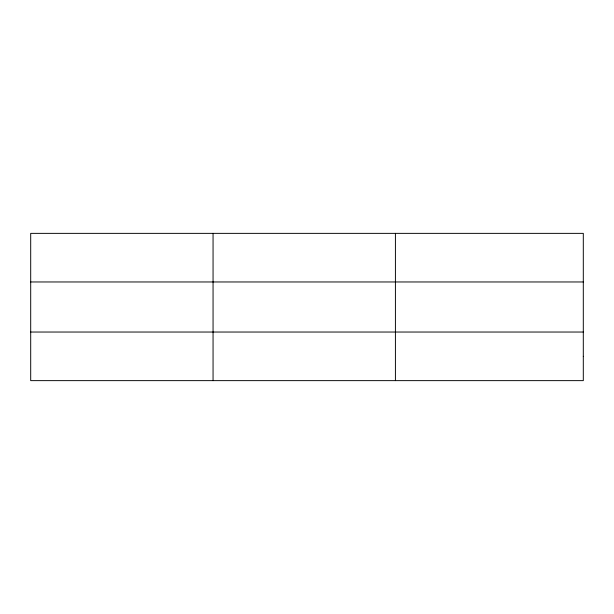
<?xml version="1.0" encoding="UTF-8"?>
<svg xmlns="http://www.w3.org/2000/svg" width="614" height="614" viewBox="0 0 614 614"><rect width="100%" height="100%" fill="white"/><g stroke="black" fill="none" stroke-linecap="round" stroke-linejoin="round"><path stroke-width="0.92" d="M213.058 380.634L213.058 233.366M395.416 380.634L395.416 233.366M30.7 281.964L583.3 281.964M30.7 332.036L583.3 332.036M583.3 356.335L583.3 380.634L30.7 380.634L30.7 233.366L583.3 233.366L583.3 356.335"/></g></svg>
